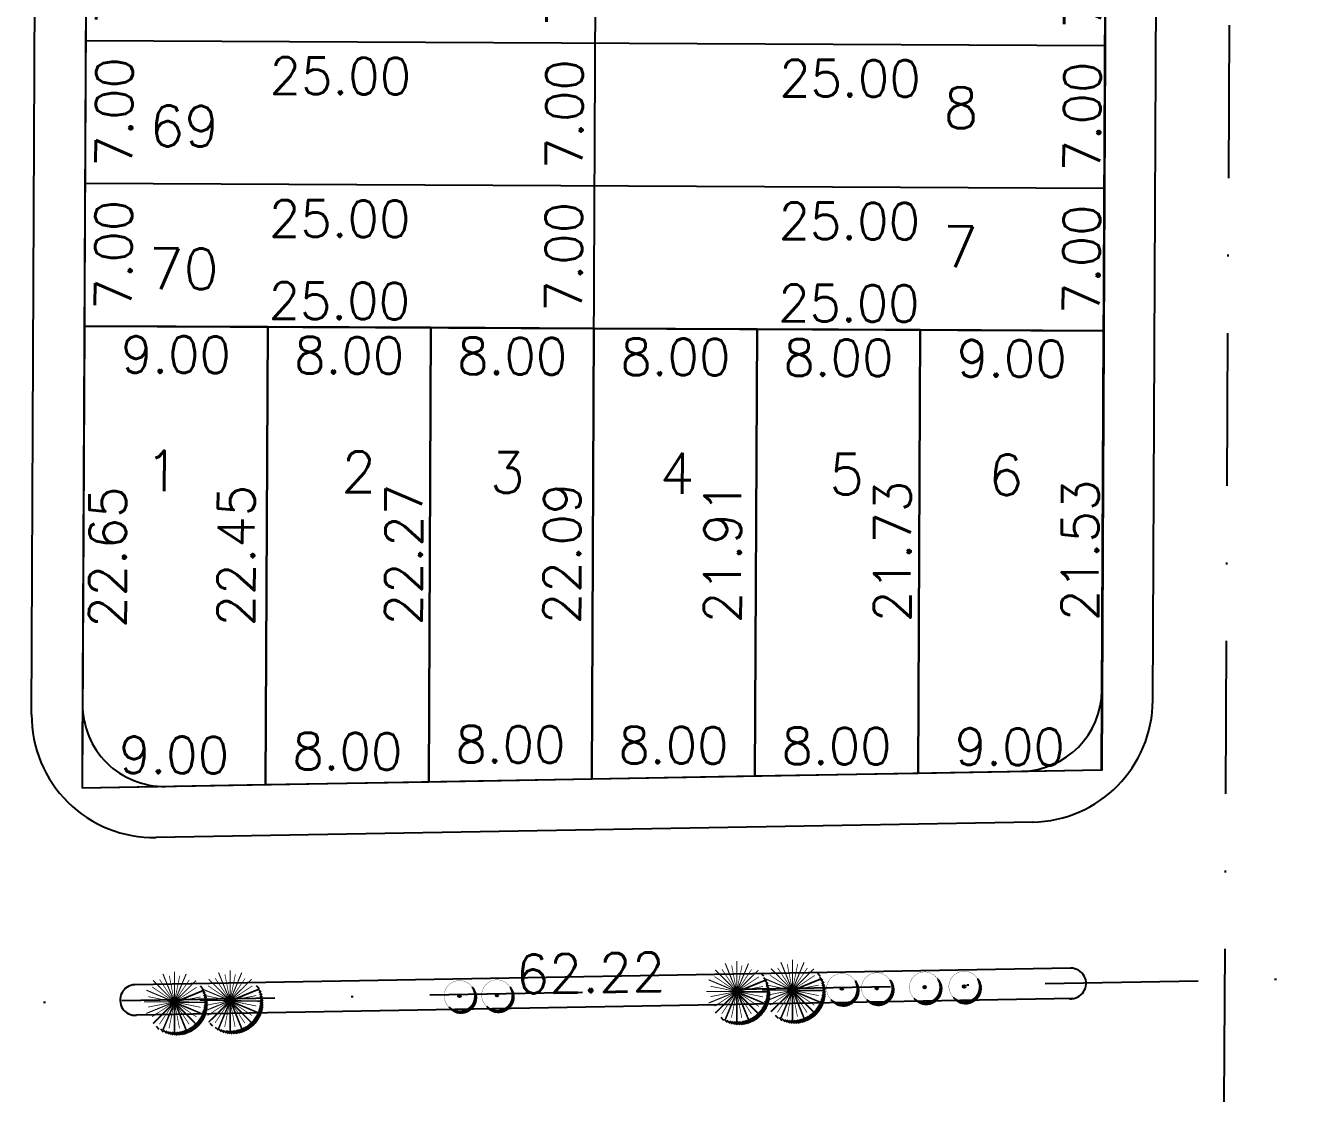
# Model space of a CAD drawing. Header units: millimetres. Extents: x -4430026 to 4783824, y 584 to 9593110.
# Drawn here: x 2925.5 to 2987.7, y 1691.5 to 1744.9 of the extents above; entities that cross this region are included whole.
import ezdxf
from ezdxf.enums import TextEntityAlignment as Align

# ---------------------------------------------------------------- set-up
doc = ezdxf.new("R2010")
doc.units = ezdxf.units.MM
for name, pattern in [('DASHDOT', [1, 0.5, -0.25, 0, -0.25]), ('DASHED2', [0.375, 0.25, -0.125]), ('HIDDEN2', [0.1875, 0.125, -0.0625])]:
    doc.linetypes.add(name, pattern=pattern)
for name, color, linetype in [('boundary filipe', 6, 'Continuous'), ('BOUNDARY LOTES', 2, 'Continuous'), ('Calçada', 1, 'Continuous'), ('Cota', 8, 'Continuous'), ('COTAS', 8, 'Continuous'), ('curvas', 4, 'Continuous'), ('Lotes', 2, 'Continuous'), ('Numero de lotes', 5, 'Continuous'), ('PAI_pDYD', 72, 'Continuous'), ('Projeção', 8, 'HIDDEN2'), ('QUADRA', 4, 'Continuous'), ('TRANSPLANTADA RETIRADA', 12, 'Continuous')]:
    doc.layers.add(name, color=color, linetype=linetype)
doc.styles.add('arcad1', font='romans.shx')
doc.styles.add('ROMANS', font='romans.shx')
doc.dimstyles.new('BOLA100', dxfattribs={"dimscale": 0, "dimtxt": 1.9, "dimasz": 0.18, "dimexe": 0.18, "dimexo": 0.063, "dimgap": 0, "dimtad": 1, "dimzin": 4, "dimdsep": 46, "dimtxsty": 'ROMANS', "dimcen": 0.09, "dimse1": 1, "dimse2": 1, "dimsd1": 1, "dimsd2": 1, "dimclrt": 256, "dimaunit": 1, "dimadec": 4, "dimazin": 0, "dimtfac": 1.2, "dimtix": 1, "dimtmove": 2, "dimatfit": 3, "dimfxl": 1, "dimtvp": 2, "dimtolj": 1, "dimtzin": 4, "dimarcsym": 0})
doc.dimstyles.get("Standard").update_dxf_attribs({"dimtxt": 0.18, "dimasz": 0.18, "dimexe": 0.18, "dimexo": 0.0625, "dimgap": 0.09, "dimtad": 0, "dimtih": 1, "dimtoh": 1, "dimdec": 4, "dimzin": 0, "dimdsep": 46, "dimtxsty": 'Standard', "dimcen": 0.09, "dimadec": 0, "dimazin": 0, "dimtfac": 1, "dimtdec": 4, "dimtofl": 0, "dimtmove": 0, "dimatfit": 3, "dimfxl": 1, "dimtolj": 1, "dimtzin": 0, "dimarcsym": 0})

# ---------------------------------------------------------------- blocks, each defined once
blk = doc.blocks.new('ÁRVORE RETIRADA')
at = {"layer": 'TRANSPLANTADA RETIRADA'}
h = blk.add_hatch(dxfattribs=at)
h.set_pattern_fill('_USER', color=256, scale=0.1, angle=135, style=0, pattern_type=0)
h.set_pattern_definition([(135, (-4.583360688504172, -6.355571255532368), (-0.07071067811865477, -0.07071067811865475), [])])
h.paths.add_polyline_path([(6.0484811152985, -0.5150504994281135, 0.2047915192642046), (4.243467699661096, 3.70707730625513, -0.6060945436458858), (-0.5478533480372789, -5.473342448377267, -0.1930464130360828), (-4.583360688504172, -3.854949497956127, 0.7340404486873368)])
h = blk.add_hatch(color=256, dxfattribs=at)
h.dxf.hatch_style = 1
h.paths.add_polyline_path([(-1.023574025393461, 0.3671783077271442, 1), (-0.07213267068109552, 0.3671783077271442, 1)])
at = {"layer": 'TRANSPLANTADA RETIRADA', "linetype": 'DASHED2', "const_width": 0.1}
blk.add_lwpolyline([(-0.5478533480372789, 6.207699063831555, 0.9999999999999999), (-0.5478533480372789, -5.473342448377267, 0.9999999999999999), (-0.5478533480372789, 6.207699063831555, -3.167262399809778)], format="xyb", dxfattribs=at)
at = {"layer": 'TRANSPLANTADA RETIRADA'}
blk.add_circle((-0.547853348037278, 0.3671783077271442), 0.4757206773561826, dxfattribs=at)
blk = doc.blocks.new('PALMEIRA_PROPOSTA')
at = {"linetype": 'Continuous'}
h = blk.add_hatch(dxfattribs=at)
h.set_pattern_fill('_USER', color=250, scale=0.1680349678048515, angle=315, style=0, pattern_type=0)
h.set_pattern_definition([(315, (-2.759752643576576, -4.606280417879745), (0.1188186652112737, 0.1188186652112736), [])])
h.paths.add_polyline_path([(4.606280417880498, -0.4062804178796711, 0.2167655817345071), (3.166033061457028, 2.759752643582601, -0.1811803007978053), (4.200000000000045, 0, -0.643701983375483), (-2.759752643576576, -3.166033061462272, 0.6932216010114453)])
blk.add_hatch(color=1, dxfattribs=at).paths.add_polyline_path([(-0.4, 0, 1), (0.4, 0, 1)])
at = {"color": 98, "linetype": 'Continuous', "const_width": 0.15}
for points in [[(-1.607270415933272, 3.880294036547411), (-0.1530733729459826, 0.3695518130044917)], [(0, 4.199999999999967), (0, 0.3999999999999986)], [(1.607270415933272, 3.880294036547468), (0.1530733729459826, 0.3695518130045699)], [(-2.969848480983501, 2.969848480983444), (-0.2828427124745758, 0.2828427124746327)], [(2.969848480983728, 2.969848480983558), (0.2828427124745758, 0.2828427124746327)], [(-4.200000000000045, -5.684341886080801e-14), (-0.4000000000000909, -5.684341886080801e-14)], [(-3.880294036547411, 1.607270415933158), (-0.3695518130045912, 0.1530733729458476)], [(3.880294036547639, 1.607270415933669), (0.3695518130043638, 0.1530733729463094)], [(4.200000000000045, -5.684341886080801e-14), (0.4000000000000909, -5.684341886080801e-14)], [(-3.880294036547184, -1.607270415933499), (-0.3695518130043638, -0.1530733729461531)], [(-2.969848480983501, -2.969848480983558), (-0.2828427124745758, -0.2828427124746327)], [(-1.607270415933272, -3.880294036547411), (-0.1530733729459826, -0.3695518130044917)], [(0, -4.199999999999967), (0, -0.3999999999999986)], [(1.607270415933726, -3.880294036547241), (0.1530733729464373, -0.3695518130043425)], [(2.969848480983501, -2.969848480983558), (0.2828427124745758, -0.2828427124746327)], [(3.880294036547639, -1.607270415933101), (0.3695518130045912, -0.1530733729458404)]]:
    blk.add_lwpolyline(points, dxfattribs=at)
at = {"color": 96, "linetype": 'Continuous', "const_width": 0.1}
for points in [[(-0.7218341914597204, 3.628905537491853), (-0.07803612880638866, 0.3923141121612517)], [(0.7218341914597204, 3.628905537491853), (0.07803612880638866, 0.3923141121612517)], [(-3.076437565519427, 2.055609862172389), (-0.3325878449209085, 0.2222280932077751)], [(-2.055609862172332, 3.07643756551937), (-0.222228093207832, 0.3325878449209654)], [(2.05560986217256, 3.07643756551937), (0.222228093207832, 0.3325878449209654)], [(3.076437565519427, 2.055609862172389), (0.3325878449209085, 0.2222280932078888)], [(-3.628905537491846, 0.7218341914596635), (-0.3923141121613298, 0.07803612880633182)], [(3.628905537491846, 0.7218341914596635), (0.3923141121613298, 0.07803612880633182)], [(-3.628905537491846, -0.7218341914597772), (-0.3923141121613298, -0.0780361288064455)], [(-3.076437565519427, -2.055609862172503), (-0.3325878449209085, -0.2222280932078888)], [(-2.055609862172332, -3.076437565519484), (-0.222228093207832, -0.3325878449209654)], [(-0.7218341914597204, -3.628905537491853), (-0.07803612880638866, -0.3923141121612517)], [(0.7218341914597204, -3.628905537491853), (0.07803612880638866, -0.3923141121612517)], [(2.055609862172332, -3.07643756551937), (0.222228093207832, -0.3325878449209654)], [(3.076437565519427, -2.055609862172389), (0.3325878449209085, -0.2222280932077751)], [(3.628905537491846, -0.7218341914597772), (0.3923141121613298, -0.0780361288064455)]]:
    blk.add_lwpolyline(points, dxfattribs=at)
at = {"color": 98, "linetype": 'Continuous', "true_color": 0x001a00, "const_width": 0.15}
for points in [[(4.202124618651624, -0.06979593471066892), (0.4021246186516692, -0.06979593471066892)], [(3.915288052638743, 1.522220272488596), (0.4045458290954684, 0.06802322950123596)], [(-2.920891963595523, -3.022992908696779), (-0.2338861950865976, -0.3359871401878536)], [(-1.542341798166262, -3.9104686694983), (-0.08814475517897336, -0.3997264459553804)], [(0.07054112755872666, -4.199999999999967), (0.07054112755872666, -0.3999999999999986)], [(1.682805993431657, -3.847883843890031), (0.228608950444368, -0.3371416203471327)], [(2.91985880070979, -3.019590013364777), (0.2328530322008646, -0.3325842448558518)], [(3.85491508766404, -1.667666406111209), (0.344172864120992, -0.2134693631239486)]]:
    blk.add_lwpolyline(points, dxfattribs=at)
at = {"color": 1, "linetype": 'Continuous'}
blk.add_circle((0, 0), 0.4, dxfattribs=at)
blk = doc.blocks.new('*D13697')
at = {"layer": 'DEFPOINTS', "color": 0, "linetype": 'ByBlock'}
for p in [(3046.557379906597, 1699.251247055201), (2984.351223585749, 1698.099002453899), (2984.35122358575, 1698.09900245389)]:
    blk.add_point(p, dxfattribs=at)
at = {"layer": 'COTAS', "linetype": 'ByBlock', "insert": (3015.436707914641, 1699.624961823249), "char_height": 1.9, "attachment_point": 5, "rotation": 1.0611683425170613, "style": 'ROMANS'}
blk.add_mtext('\\A1;62.22', dxfattribs=at)
blk = doc.blocks.new('*D13698')
at = {"layer": 'DEFPOINTS', "color": 0, "linetype": 'ByBlock'}
for p in [(2984.35122358575, 1698.099002453897), (2922.145067264556, 1696.94675785259), (2922.145067264556, 1696.946757852597)]:
    blk.add_point(p, dxfattribs=at)
at = {"layer": 'COTAS', "linetype": 'ByBlock', "insert": (2953.230551593622, 1698.472717221958), "char_height": 1.9, "attachment_point": 5, "rotation": 1.0611683425161957, "style": 'ROMANS'}
blk.add_mtext('\\A1;62.22', dxfattribs=at)
blk = doc.blocks.new('*D13725')
at = {"layer": 'DEFPOINTS', "color": 0, "linetype": 'ByBlock'}
for p in [(2984.351223585749, 1698.099002453897), (2983.761798540017, 1573.674128179357), (2983.761798540017, 1573.674128179357)]:
    blk.add_point(p, dxfattribs=at)
at = {"layer": 'COTAS', "linetype": 'ByBlock', "insert": (2982.267924649389, 1635.545979196289), "char_height": 1.9, "attachment_point": 5, "rotation": 89.72858067940857, "style": 'ROMANS'}
blk.add_mtext('\\A1;124.43', dxfattribs=at)
blk = doc.blocks.new('*D13797')
at = {"layer": 'DEFPOINTS', "color": 0, "linetype": 'ByBlock'}
for p in [(2985.617031385434, 1965.305117077558), (2984.35122358575, 1698.099002453897), (2986.616572959829, 1698.088271049376)]:
    blk.add_point(p, dxfattribs=at)
at = {"layer": 'COTAS', "linetype": 'ByBlock', "insert": (2986.29948751898, 1831.695828647132), "char_height": 1.9, "attachment_point": 5, "rotation": 89.72858067940959, "style": 'ROMANS'}
blk.add_mtext('\\A1;267.21', dxfattribs=at)
blk = doc.blocks.new('*D9047')
at = {"layer": 'DEFPOINTS', "color": 0}
for p in [(2969.402200491601, 1730.00528800895), (2971.691467568483, 1729.994443301562), (2969.299251422634, 1708.273220396029)]:
    blk.add_point(p, dxfattribs=at)
at = {"layer": 'Cota', "color": 41, "insert": (2968.04003342717, 1719.145463210212), "char_height": 1.8, "attachment_point": 5, "rotation": 89.7285806790631, "style": 'ROMANS'}
blk.add_mtext('\\A1;21.73', dxfattribs=at)
blk = doc.blocks.new('*D9048')
at = {"layer": 'DEFPOINTS', "color": 0}
for p in [(2978.402099509764, 1729.962653721218), (2980.902071458952, 1729.950810863517), (2978.300107010728, 1708.432513524252)]:
    blk.add_point(p, dxfattribs=at)
at = {"layer": 'Cota', "color": 41, "insert": (2977.251115602605, 1719.202794480123), "char_height": 1.8, "attachment_point": 5, "rotation": 89.72858067942398, "style": 'ROMANS'}
blk.add_mtext('\\A1;21.53', dxfattribs=at)
blk = doc.blocks.new('*D9049')
at = {"layer": 'DEFPOINTS', "color": 0}
for p in [(2961.402290254211, 1730.043185153596), (2963.361953481476, 1730.033901844326), (2961.298490900982, 1708.131626504292)]:
    blk.add_point(p, dxfattribs=at)
at = {"layer": 'Cota', "color": 41, "insert": (2959.710094198032, 1719.095176234785), "char_height": 1.8, "attachment_point": 5, "rotation": 89.72858067906446, "style": 'ROMANS'}
blk.add_mtext('\\A1;21.91', dxfattribs=at)
blk = doc.blocks.new('*D9050')
at = {"layer": 'DEFPOINTS', "color": 0}
for p in [(2953.402380016807, 1730.081082298243), (2953.297730379315, 1707.990032612557), (2955.378025066059, 1707.98017784839)]:
    blk.add_point(p, dxfattribs=at)
at = {"layer": 'Cota', "color": 41, "insert": (2951.830390277976, 1719.042756406344), "char_height": 1.8, "attachment_point": 5, "rotation": 89.72858067906344, "style": 'ROMANS'}
blk.add_mtext('\\A1;22.09', dxfattribs=at)
blk = doc.blocks.new('*D9051')
at = {"layer": 'DEFPOINTS', "color": 0}
for p in [(2945.402469779413, 1730.11897944289), (2945.296969857658, 1707.848438720823), (2947.610462141922, 1707.837479253874)]:
    blk.add_point(p, dxfattribs=at)
at = {"layer": 'Cota', "color": 41, "insert": (2944.063252495971, 1718.989803330019), "char_height": 1.8, "attachment_point": 5, "rotation": 89.72858067906007, "style": 'ROMANS'}
blk.add_mtext('\\A1;22.27', dxfattribs=at)
blk = doc.blocks.new('*D9052')
at = {"layer": 'DEFPOINTS', "color": 0}
for p in [(2937.402559542013, 1730.156876587535), (2937.296209335996, 1707.706844829087), (2939.392663912223, 1707.696913512353)]:
    blk.add_point(p, dxfattribs=at)
at = {"layer": 'Cota', "color": 41, "insert": (2935.845879408403, 1718.938983106687), "char_height": 1.8, "attachment_point": 5, "rotation": 89.7285806790614, "style": 'ROMANS'}
blk.add_mtext('\\A1;22.45', dxfattribs=at)
blk = doc.blocks.new('*D9053')
at = {"layer": 'DEFPOINTS', "color": 0}
for p in [(2928.402660525946, 1730.199510875258), (2928.295353750355, 1707.547551700907), (2933.088281391198, 1707.524846662159)]:
    blk.add_point(p, dxfattribs=at)
at = {"layer": 'Cota', "color": 41, "insert": (2929.541975172164, 1718.86787996441), "char_height": 1.8, "attachment_point": 5, "rotation": 89.72858067962413, "style": 'ROMANS'}
blk.add_mtext('\\A1;22.65', dxfattribs=at)
blk = doc.blocks.new('*D12358')
at = {"layer": 'DEFPOINTS', "color": 0}
for p in [(2928.306815451219, 1709.967063234103), (2937.306714467078, 1709.924428946331), (2937.285952846732, 1705.541747863106)]:
    blk.add_point(p, dxfattribs=at)
at = {"layer": 'Cota', "color": 41, "insert": (2932.803057053914, 1709.163024613821), "char_height": 1.8, "attachment_point": 5, "rotation": 359.7285806790618, "style": 'ROMANS'}
blk.add_mtext('\\A1;9.00', dxfattribs=at)
blk = doc.blocks.new('*D12359')
at = {"layer": 'DEFPOINTS', "color": 0}
for p in [(2937.297981795244, 1708.081002710399), (2945.297892032642, 1708.043105565707), (2945.286902011105, 1705.723163350673)]:
    blk.add_point(p, dxfattribs=at)
at = {"layer": 'Cota', "color": 41, "insert": (2941.304000607517, 1709.342071529848), "char_height": 1.8, "attachment_point": 5, "rotation": 359.72858067905463, "style": 'ROMANS'}
blk.add_mtext('\\A1;8.00', dxfattribs=at)
blk = doc.blocks.new('*D12360')
at = {"layer": 'DEFPOINTS', "color": 0}
for p in [(2953.301275297812, 1708.738348375184), (2945.299664491889, 1708.41726344702), (2953.288584707748, 1706.059424087294)]:
    blk.add_point(p, dxfattribs=at)
at = {"layer": 'Cota', "color": 41, "insert": (2949.305683304164, 1709.678332266472), "char_height": 1.8, "attachment_point": 5, "rotation": 359.7285806790188, "style": 'ROMANS'}
blk.add_mtext('\\A1;8.00', dxfattribs=at)
blk = doc.blocks.new('*D12361')
at = {"layer": 'DEFPOINTS', "color": 0}
for p in [(2953.301275297812, 1708.738348375184), (2961.301185535215, 1708.700451230494), (2961.288494945151, 1706.021526942602)]:
    blk.add_point(p, dxfattribs=at)
at = {"layer": 'Cota', "color": 41, "insert": (2957.305593541563, 1709.640435121779), "char_height": 1.8, "attachment_point": 5, "rotation": 359.7285806790188, "style": 'ROMANS'}
blk.add_mtext('\\A1;8.00', dxfattribs=at)
blk = doc.blocks.new('*D12362')
at = {"layer": 'DEFPOINTS', "color": 0}
for p in [(2961.301185535215, 1708.700451230494), (2969.302796341129, 1709.021536158654), (2969.288405182539, 1705.98362979791)]:
    blk.add_point(p, dxfattribs=at)
at = {"layer": 'Cota', "color": 41, "insert": (2965.30550377896, 1709.602537977087), "char_height": 1.8, "attachment_point": 5, "rotation": 359.7285806790188, "style": 'ROMANS'}
blk.add_mtext('\\A1;8.00', dxfattribs=at)
blk = doc.blocks.new('*D12363')
at = {"layer": 'DEFPOINTS', "color": 0}
for p in [(2978.303651929225, 1709.180829286877), (2969.302796341129, 1709.021536158654), (2978.288304200839, 1705.940995510124)]:
    blk.add_point(p, dxfattribs=at)
at = {"layer": 'Cota', "color": 41, "insert": (2973.805408406803, 1709.562272260848), "char_height": 1.8, "attachment_point": 5, "rotation": 359.7285806790188, "style": 'ROMANS'}
blk.add_mtext('\\A1;9.00', dxfattribs=at)
blk = doc.blocks.new('*D12364')
at = {"layer": 'DEFPOINTS', "color": 0}
for p in [(2928.402660526029, 1730.199510875258), (2937.402559542013, 1730.156876587536), (2937.378972891412, 1725.177844806346)]:
    blk.add_point(p, dxfattribs=at)
at = {"layer": 'Cota', "color": 41, "insert": (2932.896077098511, 1728.799121557036), "char_height": 1.8, "attachment_point": 5, "rotation": 359.72858067938404, "style": 'ROMANS'}
blk.add_mtext('\\A1;9.00', dxfattribs=at)
blk = doc.blocks.new('*D12365')
at = {"layer": 'DEFPOINTS', "color": 0}
for p in [(2937.402559542013, 1730.156876587536), (2945.402469779413, 1730.118979442888), (2945.378883128817, 1725.139947661702)]:
    blk.add_point(p, dxfattribs=at)
at = {"layer": 'Cota', "color": 41, "insert": (2941.395981725204, 1728.75885584085), "char_height": 1.8, "attachment_point": 5, "rotation": 359.72858067943577, "style": 'ROMANS'}
blk.add_mtext('\\A1;8.00', dxfattribs=at)
blk = doc.blocks.new('*D12366')
at = {"layer": 'DEFPOINTS', "color": 0}
for p in [(2945.402469779413, 1730.118979442888), (2953.402380016807, 1730.081082298198), (2953.378793366211, 1725.102050517055)]:
    blk.add_point(p, dxfattribs=at)
at = {"layer": 'Cota', "color": 41, "insert": (2949.395891962601, 1728.720958696204), "char_height": 1.8, "attachment_point": 5, "rotation": 359.72858067943577, "style": 'ROMANS'}
blk.add_mtext('\\A1;8.00', dxfattribs=at)
blk = doc.blocks.new('*D12367')
at = {"layer": 'DEFPOINTS', "color": 0}
for p in [(2953.402380016807, 1730.081082298198), (2961.402290254211, 1730.043185153507), (2961.378703603615, 1725.06415337241)]:
    blk.add_point(p, dxfattribs=at)
at = {"layer": 'Cota', "color": 41, "insert": (2957.3958022, 1728.683061551559), "char_height": 1.8, "attachment_point": 5, "rotation": 359.72858067943577, "style": 'ROMANS'}
blk.add_mtext('\\A1;8.00', dxfattribs=at)
blk = doc.blocks.new('*D12368')
at = {"layer": 'DEFPOINTS', "color": 0}
for p in [(2961.402290254211, 1730.043185153507), (2969.402200491601, 1730.005288008949), (2969.378613841004, 1725.026256227763)]:
    blk.add_point(p, dxfattribs=at)
at = {"layer": 'Cota', "color": 41, "insert": (2965.395712437397, 1728.645164406912), "char_height": 1.8, "attachment_point": 5, "rotation": 359.72858067943577, "style": 'ROMANS'}
blk.add_mtext('\\A1;8.00', dxfattribs=at)
blk = doc.blocks.new('*D12369')
at = {"layer": 'DEFPOINTS', "color": 0}
for p in [(2969.402200491601, 1730.005288008949), (2978.402099509765, 1729.962653721218), (2978.378512859168, 1724.983621940031)]:
    blk.add_point(p, dxfattribs=at)
at = {"layer": 'Cota', "color": 41, "insert": (2973.895617065174, 1728.604898690722), "char_height": 1.8, "attachment_point": 5, "rotation": 359.72858067943577, "style": 'ROMANS'}
blk.add_mtext('\\A1;9.00', dxfattribs=at)
blk = doc.blocks.new('*D12370')
at = {"layer": 'DEFPOINTS', "color": 0}
for p in [(2931.076265173323, 1737.18692402855), (2933.4479889136, 1737.17568870778), (2931.043105171758, 1730.187002570826)]:
    blk.add_point(p, dxfattribs=at)
at = {"layer": 'Cota', "color": 41, "insert": (2929.831449305988, 1733.692781694009), "char_height": 1.8, "attachment_point": 5, "rotation": 89.72858067938546, "style": 'ROMANS'}
blk.add_mtext('\\A1;7.00', dxfattribs=at)
blk = doc.blocks.new('*D12371')
at = {"layer": 'DEFPOINTS', "color": 0}
for p in [(2929.861142780404, 1744.192758844932), (2933.481148914079, 1744.175610165512), (2931.076265173324, 1737.18692402855)]:
    blk.add_point(p, dxfattribs=at)
at = {"layer": 'Cota', "color": 41, "insert": (2929.86460930647, 1740.692703151737), "char_height": 1.8, "attachment_point": 5, "rotation": 89.72858067942923, "style": 'ROMANS'}
blk.add_mtext('\\A1;7.00', dxfattribs=at)
blk = doc.blocks.new('*D12372')
at = {"layer": 'DEFPOINTS', "color": 0}
for p in [(2929.894302781968, 1751.192680302655), (2933.514308914556, 1751.175531623241), (2929.861142780404, 1744.192758844932)]:
    blk.add_point(p, dxfattribs=at)
at = {"layer": 'Cota', "color": 41, "insert": (2929.897769306947, 1747.692624609467), "char_height": 1.8, "attachment_point": 5, "rotation": 89.72858067942923, "style": 'ROMANS'}
blk.add_mtext('\\A1;7.00', dxfattribs=at)
blk = doc.blocks.new('*D12522')
at = {"layer": 'DEFPOINTS', "color": 0}
for p in [(2950.982253927314, 1751.092782539954), (2950.949093925748, 1744.092861082231), (2955.567735286163, 1744.070981671774)]:
    blk.add_point(p, dxfattribs=at)
at = {"layer": 'Cota', "color": 41, "insert": (2951.984355680117, 1747.587996115725), "char_height": 1.8, "attachment_point": 5, "rotation": 89.72858067938546, "style": 'ROMANS'}
blk.add_mtext('\\A1;7.00', dxfattribs=at)
blk = doc.blocks.new('*D12523')
at = {"layer": 'DEFPOINTS', "color": 0}
for p in [(2976.711917180008, 1750.970896076102), (2976.678757178442, 1743.970974618379), (2980.968391461285, 1743.95065377901)]:
    blk.add_point(p, dxfattribs=at)
at = {"layer": 'Cota', "color": 41, "insert": (2977.385011855239, 1747.467668222963), "char_height": 1.8, "attachment_point": 5, "rotation": 89.72858067937803, "style": 'ROMANS'}
blk.add_mtext('\\A1;7.00', dxfattribs=at)
blk = doc.blocks.new('*D12526')
at = {"layer": 'DEFPOINTS', "color": 0}
for p in [(2950.949093925668, 1744.092861082231), (2950.915933924104, 1737.092939624508), (2955.534575284519, 1737.071060214051)]:
    blk.add_point(p, dxfattribs=at)
at = {"layer": 'Cota', "color": 41, "insert": (2951.951195678472, 1740.588074658003), "char_height": 1.8, "attachment_point": 5, "rotation": 89.72858067939289, "style": 'ROMANS'}
blk.add_mtext('\\A1;7.00', dxfattribs=at)
blk = doc.blocks.new('*D12527')
at = {"layer": 'DEFPOINTS', "color": 0}
for p in [(2976.678757178363, 1743.970974618379), (2976.645597176796, 1736.971053160655), (2980.935231459638, 1736.950732321286)]:
    blk.add_point(p, dxfattribs=at)
at = {"layer": 'Cota', "color": 41, "insert": (2977.351851853593, 1740.467746765239), "char_height": 1.8, "attachment_point": 5, "rotation": 89.72858067937055, "style": 'ROMANS'}
blk.add_mtext('\\A1;7.00', dxfattribs=at)
blk = doc.blocks.new('*D12528')
at = {"layer": 'DEFPOINTS', "color": 0}
for p in [(2928.468980529067, 1744.199353790747), (2953.468700021074, 1744.080925213586), (2953.44371264814, 1738.806207496111)]:
    blk.add_point(p, dxfattribs=at)
at = {"layer": 'Cota', "color": 41, "insert": (2940.960906617247, 1742.46538139152), "char_height": 1.8, "attachment_point": 5, "rotation": 359.7285806790604, "style": 'ROMANS'}
blk.add_mtext('\\A1;25.00', dxfattribs=at)
blk = doc.blocks.new('*D12529')
at = {"layer": 'DEFPOINTS', "color": 0}
for p in [(2953.457892283074, 1741.799462202159), (2978.457611774812, 1741.681033624999), (2978.443432139894, 1738.687778922967)]:
    blk.add_point(p, dxfattribs=at)
at = {"layer": 'Cota', "color": 41, "insert": (2965.960626109136, 1742.346952818376), "char_height": 1.8, "attachment_point": 5, "rotation": 359.72858067906066, "style": 'ROMANS'}
blk.add_mtext('\\A1;25.00', dxfattribs=at)
blk = doc.blocks.new('*D12530')
at = {"layer": 'DEFPOINTS', "color": 0}
for p in [(2950.915933924095, 1737.092939624508), (2950.88277392253, 1730.093018166784), (2955.501415282944, 1730.071138756327)]:
    blk.add_point(p, dxfattribs=at)
at = {"layer": 'Cota', "color": 41, "insert": (2951.918035676898, 1733.588153200279), "char_height": 1.8, "attachment_point": 5, "rotation": 89.72858067938546, "style": 'ROMANS'}
blk.add_mtext('\\A1;7.00', dxfattribs=at)
blk = doc.blocks.new('*D12531')
at = {"layer": 'DEFPOINTS', "color": 0}
for p in [(2976.64559717679, 1736.971053160652), (2976.612437175223, 1729.971131702931), (2980.902071458065, 1729.950810863562)]:
    blk.add_point(p, dxfattribs=at)
at = {"layer": 'Cota', "color": 41, "insert": (2977.318691852019, 1733.467825307514), "char_height": 1.8, "attachment_point": 5, "rotation": 89.72858067937793, "style": 'ROMANS'}
blk.add_mtext('\\A1;7.00', dxfattribs=at)
blk = doc.blocks.new('*D12532')
at = {"layer": 'DEFPOINTS', "color": 0}
for p in [(2928.435820527493, 1737.19943233302), (2953.4355400195, 1737.081003755861), (2953.410552646566, 1731.806286038383)]:
    blk.add_point(p, dxfattribs=at)
at = {"layer": 'Cota', "color": 41, "insert": (2940.927746615673, 1735.465459933792), "char_height": 1.8, "attachment_point": 5, "rotation": 359.72858067906566, "style": 'ROMANS'}
blk.add_mtext('\\A1;25.00', dxfattribs=at)
blk = doc.blocks.new('*D12533')
at = {"layer": 'DEFPOINTS', "color": 0}
for p in [(2953.4247322815, 1734.799540744436), (2978.424451773237, 1734.681112167273), (2978.410272138319, 1731.687857465244)]:
    blk.add_point(p, dxfattribs=at)
at = {"layer": 'Cota', "color": 41, "insert": (2965.927466107562, 1735.347031360655), "char_height": 1.8, "attachment_point": 5, "rotation": 359.7285806790523, "style": 'ROMANS'}
blk.add_mtext('\\A1;25.00', dxfattribs=at)
blk = doc.blocks.new('*D12534')
at = {"layer": 'DEFPOINTS', "color": 0}
for p in [(2928.416721159789, 1733.16764488128), (2953.416440651796, 1733.049216304122), (2953.391453278861, 1727.774498586644)]:
    blk.add_point(p, dxfattribs=at)
at = {"layer": 'Cota', "color": 41, "insert": (2940.908647247968, 1731.433672482052), "char_height": 1.8, "attachment_point": 5, "rotation": 359.72858067906566, "style": 'ROMANS'}
blk.add_mtext('\\A1;25.00', dxfattribs=at)
blk = doc.blocks.new('*D12535')
at = {"layer": 'DEFPOINTS', "color": 0}
for p in [(2953.405632913796, 1730.767753292696), (2978.405352405533, 1730.649324715533), (2978.391172770615, 1727.656070013504)]:
    blk.add_point(p, dxfattribs=at)
at = {"layer": 'Cota', "color": 41, "insert": (2965.908366739858, 1731.315243908915), "char_height": 1.8, "attachment_point": 5, "rotation": 359.7285806790523, "style": 'ROMANS'}
blk.add_mtext('\\A1;25.00', dxfattribs=at)

msp = doc.modelspace()

# ---------------------------------------------------------------- linework, layer by layer
at = {"layer": 'boundary filipe', "linetype": 'ByBlock'}
msp.add_line((2929.482729148352, 1958.196952641105, 2.439200347918005), (2928.302698170031, 1709.097924392816, 2.439200347918005), dxfattribs=at)
at = {"layer": 'boundary filipe', "elevation": 2.439200347918005}
msp.add_lwpolyline([(2979.487540407119, 1959.094157655592), (2929.482729148348, 1958.196952641105), (2928.295357445691, 1707.548331769427), (2978.334878344408, 1708.433128891808), (2979.487540407119, 1959.094157655592)], dxfattribs=at)
at = {"layer": 'BOUNDARY LOTES', "elevation": 2.439200347918005}
for points in [[(2928.295353750354, 1707.547551700907), (2937.296209335996, 1707.706844829087), (2937.402559541886, 1730.156876587537), (2928.40266052603, 1730.199510875258), (2928.295353750354, 1707.547551700907)], [(2937.296209335996, 1707.706844829087), (2945.296969857657, 1707.848438720823), (2945.402469779413, 1730.118979442888), (2937.402559542013, 1730.156876587534), (2937.296209335996, 1707.706844829086)], [(2945.296969857657, 1707.848438720823), (2953.297730380542, 1707.990032612578), (2953.402380016808, 1730.081082298243), (2945.402469779413, 1730.118979442888), (2945.296969857657, 1707.848438720823)], [(2953.297730380542, 1707.990032612578), (2961.298490900982, 1708.131626504292), (2961.402290254211, 1730.043185153596), (2953.402380016808, 1730.081082298287), (2953.297730380542, 1707.99003261258)], [(2961.298490900982, 1708.131626504292), (2969.299251422633, 1708.273220396029), (2969.402200491601, 1730.005288008947), (2961.402290254211, 1730.043185153507), (2961.298490900982, 1708.131626504292)], [(2969.299251422633, 1708.273220396029), (2978.300107010728, 1708.432513524252), (2978.402099509764, 1729.962653721218), (2969.402200491601, 1730.005288008947), (2969.299251422633, 1708.273220396029)]]:
    msp.add_lwpolyline(points, dxfattribs=at)
at = {"layer": 'Calçada'}
for p, q in [((2980.816291134009, 1711.842984900512, 2.439200347918005), (2981.970552032022, 1955.502069554985, 2.439200347918005)), ((2925.812337973993, 1711.138763449401, 2.439200347918005), (2926.966548993383, 1954.78731895949, 2.439200347918005)), ((2974.922527155333, 1705.872347148591, 2.439200347918005), (2931.918439351415, 1705.111279980518, 2.439200347918005)), ((2976.784898111823, 1698.704179115212, 2.439200347918005), (2930.881109323729, 1697.891794332254, 2.439200347918005)), ((2976.896059440997, 1697.210781796781, 2.439200347918005), (2930.960254284339, 1696.394461264757, 2.439200347918005)), ((2976.732010910726, 1697.207743125943, 2.439200347918005), (2976.732010910726, 1697.207743125943, 2.439200347918005)), ((2976.732010909799, 1697.207743126027, 2.439200347918005), (2976.732010909799, 1697.207743126027, 2.439200347918005))]:
    msp.add_line(p, q, dxfattribs=at)
for centre, radius, start, end in [((2974.81635845596, 1711.871407758993, 2.439200347918005), 5.999999999999999, 271.0138893121236, 359.7285806794357), ((2931.812270652042, 1711.11034059092, 2.439200347918005), 5.999999999999999, 179.7285806794357, 271.0138893121236), ((2976.794417881404, 1697.954689247188, 2.439200347918005), 0.7495486228603642, 265.2240588346393, 90.75324249846965), ((2976.794417881411, 1697.954689247189, 2.439200347918005), 0.7495486228567256, 265.2240587629279, 90.75324249899086)]:
    msp.add_arc(centre, radius, start, end, dxfattribs=at)
for start_param in [4.750174806646511, 4.750174805714524]:
    msp.add_ellipse((2930.905891986052, 1697.142346372679, 2.439200347918005), major_axis=(-0.749991582042494, 0.003552857230243498), ratio=0.9998098693193334, start_param=start_param, end_param=7.931264578019578, dxfattribs=at)
at = {"layer": 'curvas'}
for centre, start, end in [((2974.318680090998, 1712.362678363958, 2.439200347918005), 271.0138893121236, 359.7285806794357), ((2932.314687352286, 1711.619310432351, 2.439200347918005), 179.7285806794357, 271.0138893121236)]:
    msp.add_arc(centre, 4, start, end, dxfattribs=at)
at = {"layer": 'Lotes'}
for p, q in [((2953.297730379316, 1707.990032612557, 2.439200347918005), (2954.485134778018, 1958.645555148352, 2.439200347918005)), ((2928.468980529076, 1744.199353790705, 2.439200347918005), (2978.468419512895, 1743.962496636666, 2.439200347918005)), ((2928.435820527511, 1737.199432332982, 2.439200347918005), (2978.43525951133, 1736.962575178941, 2.439200347918005)), ((2928.402660525946, 1730.199510875258, 2.439200347918005), (2978.402099509764, 1729.962653721218, 2.439200347918005)), ((2937.296209335996, 1707.706844829086, 2.439200347918005), (2937.402559542013, 1730.156876587534, 2.439200347918005)), ((2945.296969857657, 1707.848438720823, 2.439200347918005), (2945.402469779413, 1730.118979442888, 2.439200347918005)), ((2961.298490900982, 1708.131626504292, 2.439200347918005), (2961.402290254211, 1730.043185153596, 2.439200347918005)), ((2969.299251422633, 1708.273220396029, 2.439200347918005), (2969.402200491601, 1730.005288008947, 2.439200347918005))]:
    msp.add_line(p, q, dxfattribs=at)
at = {"layer": 'Projeção', "linetype": 'DASHDOT', "ltscale": 15}
for p, q in [((2983.464689225396, 1510.955739494626, 2.439200347918005), (2985.617031385441, 1965.305117077554, 2.439200347918005)), ((3224.597288057779, 1702.549080181639, 2.439200347918005), (2859.938910940075, 1695.794513251217, 2.439200347918005))]:
    msp.add_line(p, q, dxfattribs=at)
at = {"layer": 'QUADRA', "linetype": 'ByBlock', "elevation": 2.439200347918005}
msp.add_lwpolyline([(2928.295353750354, 1707.547551700907), (2978.30010701073, 1708.432513524252), (2979.487540407115, 1959.094157655592), (2929.482729148352, 1958.196952641104), (2928.295353750354, 1707.547551700907)], close=True, dxfattribs=at)

# ---------------------------------------------------------------- block references
at = {"layer": 'PAI_pDYD', "color": 2, "xscale": 0.3550421296895795, "yscale": 0.3550421296895365, "zscale": 0.3550421296895365, "rotation": 359.7285806882999}
for p in [(2963.133021743097, 1697.623936142109, 2.439200347917987), (2932.819263703331, 1697.048353889635, 2.439200347918005), (2935.547199195546, 1697.112963965353, 2.439200347917987), (2960.405086250881, 1697.55932606639, 2.439200347918005)]:
    msp.add_blockref('PALMEIRA_PROPOSTA', p, dxfattribs=at)
at = {"layer": 'TRANSPLANTADA RETIRADA', "xscale": 0.1284132068558121, "yscale": 0.1284132068558392, "zscale": 0.1284132068558392, "rotation": 359.7285806882976}
for p in [(2969.699020391451, 1697.725218848137, 2.439200347918005), (2971.633064239715, 1697.761043141335, 2.439200347918005), (2946.874924456428, 1697.302448130958, 2.439200347918005), (2948.71531625354, 1697.336537707263, 2.439200347918005), (2965.63277278081, 1697.649899745752, 2.439200347918005), (2967.348621180035, 1697.681682404761, 2.439200347918005)]:
    msp.add_blockref('ÁRVORE RETIRADA', p, dxfattribs=at)

# ---------------------------------------------------------------- texts
at = {"layer": 'Numero de lotes', "style": 'arcad1'}
for s, p in [('8', (2971.41071629412, 1740.905223494756, 2.439200347918005)), ('69', (2933.306029253836, 1740.002674843469, 2.439200347918005)), ('7', (2971.3784328312, 1734.090335251111, 2.439200347918005)), ('70', (2933.272869252272, 1733.002753385748, 2.439200347918005)), ('1', (2932.23922351397, 1723.092613202582, 2.439200347906109)), ('2', (2941.865232335153, 1723.047012909851, 2.439200347906109)), ('3', (2949.14977577248, 1723.012504598114, 2.439200347906109)), ('4', (2957.475682944449, 1722.973063142383, 2.439200347906109)), ('5', (2965.800180734062, 1722.933628362442, 2.439200347906109)), ('6', (2973.605018760122, 1722.896655313142, 2.439200347906109))]:
    msp.add_text(s, height=2, rotation=359.7285806882908, dxfattribs=at).set_placement(p, align=Align.MIDDLE_CENTER)

# ---------------------------------------------------------------- dimensions: what is measured, and where the dimension line sits
at = {"layer": 'Cota'}
for base, p1, p2, angle, picture, middle in [((2933.514308914556, 1751.175531623241, 2.439200347918005), (2929.861142780403, 1744.192758844931, 2.439200347918005), (2929.894302781967, 1751.192680302655, 2.439200347918005), 269.7285806794292, '*D12372', (2929.897769306947, 1747.692624609467, 2.439200347918005)), ((2933.481148914079, 1744.175610165512, 2.439200347918005), (2931.076265173323, 1737.18692402855, 2.439200347918005), (2929.861142780403, 1744.192758844931, 2.439200347918005), 269.7285806794292, '*D12371', (2929.86460930647, 1740.692703151737, 2.439200347918005)), ((2945.378883128817, 1725.139947661702, 2.439200347918005), (2937.402559542013, 1730.156876587536, 2.439200347918005), (2945.402469779413, 1730.118979442888, 2.439200347918005), 179.7285806794357, '*D12365', (2941.395981725204, 1728.75885584085, 2.439200347918005)), ((2953.378793366211, 1725.102050517055, 2.439200347918005), (2945.402469779413, 1730.118979442888, 2.439200347918005), (2953.402380016807, 1730.081082298198, 2.439200347918005), 179.7285806794357, '*D12366', (2949.395891962601, 1728.720958696204, 2.439200347918005)), ((2961.378703603615, 1725.06415337241, 2.439200347918005), (2953.402380016807, 1730.081082298198, 2.439200347918005), (2961.402290254211, 1730.043185153507, 2.439200347918005), 179.7285806794357, '*D12367', (2957.3958022, 1728.683061551559, 2.439200347918005)), ((2969.378613841004, 1725.026256227763, 2.439200347918005), (2961.402290254211, 1730.043185153507, 2.439200347918005), (2969.402200491601, 1730.005288008949, 2.439200347918005), 179.7285806794357, '*D12368', (2965.395712437397, 1728.645164406912, 2.439200347918005)), ((2978.378512859168, 1724.983621940031, 2.439200347918005), (2969.402200491601, 1730.005288008949, 2.439200347918005), (2978.402099509764, 1729.962653721218, 2.439200347918005), 179.7285806794357, '*D12369', (2973.895617065174, 1728.604898690722, 2.439200347918005)), ((2953.288584707748, 1706.059424087294, 2.439200347918005), (2945.299664491889, 1708.417263447021, 2.439200347918005), (2953.301275297812, 1708.738348375184, 2.439200347918005), 179.7285806790188, '*D12360', (2949.305683304164, 1709.678332266472, 2.439200347918005)), ((2961.288494945151, 1706.021526942602, 2.439200347918005), (2953.301275297812, 1708.738348375184, 2.439200347918005), (2961.301185535215, 1708.700451230494, 2.439200347918005), 179.7285806790188, '*D12361', (2957.305593541563, 1709.640435121779, 2.439200347918005)), ((2969.288405182539, 1705.98362979791, 2.439200347918005), (2961.301185535215, 1708.700451230494, 2.439200347918005), (2969.30279634113, 1709.021536158654, 2.439200347918005), 179.7285806790188, '*D12362', (2965.30550377896, 1709.602537977087, 2.439200347918005)), ((2978.288304200839, 1705.940995510124, 2.439200347918005), (2969.30279634113, 1709.021536158654, 2.439200347918005), (2978.303651929225, 1709.180829286877, 2.439200347918005), 179.7285806790188, '*D12363', (2973.805408406803, 1709.562272260848, 2.439200347918005))]:
    dim = msp.add_linear_dim(base=base, p1=p1, p2=p2, angle=angle, dimstyle='Standard', override={"dimtxt": 1.8, "dimexo": 0.063, "dimgap": 0, "dimtih": 0, "dimtoh": 0, "dimdec": 2, "dimzin": 4, "dimtxsty": 'ROMANS', "dimse1": 1, "dimse2": 1, "dimsd1": 1, "dimsd2": 1, "dimclrt": 41, "dimtfac": 1.2, "dimtdec": 2, "dimtix": 1, "dimtofl": 1, "dimtmove": 2, "dimfxl": 0.18, "dimfxlon": 1, "dimtvp": 2, "dimtzin": 4}, dxfattribs=at)
    dim.commit()
    dim.dimension.update_dxf_attribs({"geometry": picture, "text_midpoint": middle})
for p1, p2, distance, picture, middle in [((2950.982253927314, 1751.092782539954, 2.439200347918005), (2950.949093925748, 1744.092861082231, 2.439200347918005), 4.618693183654705, '*D12522', (2951.984355680117, 1747.587996115725, 2.439200347918005)), ((2976.711917180008, 1750.970896076102, 2.439200347918005), (2976.678757178442, 1743.970974618378, 2.439200347918005), 4.289682414474882, '*D12523', (2977.385011855239, 1747.467668222963, 2.439200347918005)), ((2928.468980529067, 1744.199353790747, 2.439200347918005), (2953.468700021074, 1744.080925213586, 2.439200347918005), -5.27477690218742, '*D12528', (2940.960906617247, 1742.46538139152, 2.439200347918005)), ((2950.949093925668, 1744.092861082231, 2.439200347918005), (2950.915933924104, 1737.092939624508, 2.439200347918005), 4.618693183654707, '*D12526', (2951.951195678472, 1740.588074658003, 2.439200347918005)), ((2976.678757178363, 1743.970974618379, 2.439200347918005), (2976.645597176796, 1736.971053160656, 2.439200347918005), 4.289682414473982, '*D12527', (2977.351851853593, 1740.467746765239, 2.439200347918005)), ((2953.457892283074, 1741.799462202159, 2.439200347918005), (2978.457611774812, 1741.681033624999, 2.439200347918005), -2.9932882877000724, '*D12529', (2965.960626109136, 1742.346952818376, 2.439200347918005)), ((2928.435820527493, 1737.19943233302, 2.439200347918005), (2953.4355400195, 1737.081003755861, 2.439200347918005), -5.274776902190604, '*D12532', (2940.927746615673, 1735.465459933792, 2.439200347918005)), ((2931.043105171758, 1730.187002570826, 2.439200347918005), (2931.076265173323, 1737.18692402855, 2.439200347918005), -2.371750352087368, '*D12370', (2929.831449305988, 1733.692781694009, 2.439200347918005)), ((2950.915933924095, 1737.092939624508, 2.439200347918005), (2950.88277392253, 1730.093018166784, 2.439200347918005), 4.6186931836537966, '*D12530', (2951.918035676898, 1733.588153200279, 2.439200347918005)), ((2953.4247322815, 1734.799540744436, 2.439200347918005), (2978.424451773238, 1734.681112167273, 2.439200347918005), -2.993288287697348, '*D12533', (2965.927466107562, 1735.347031360655, 2.439200347918005)), ((2976.645597176789, 1736.971053160652, 2.439200347918005), (2976.612437175223, 1729.971131702931, 2.439200347918005), 4.289682414473977, '*D12531', (2977.318691852019, 1733.467825307514, 2.439200347918005)), ((2928.416721159789, 1733.16764488128, 2.439200347918005), (2953.416440651796, 1733.049216304122, 2.439200347918005), -5.274776902190382, '*D12534', (2940.908647247968, 1731.433672482052, 2.439200347918005)), ((2953.405632913796, 1730.767753292696, 2.439200347918005), (2978.405352405533, 1730.649324715533, 2.439200347918005), -2.9932882876973435, '*D12535', (2965.908366739858, 1731.315243908915, 2.439200347918005)), ((2928.402660525946, 1730.199510875258, 2.439200347918005), (2928.295353750355, 1707.547551700907, 2.439200347918005), 4.792981419653378, '*D9053', (2929.541975172164, 1718.86787996441, 2.439200347918005)), ((2928.40266052603, 1730.199510875258, 2.439200347918005), (2937.402559542013, 1730.156876587536, 2.439200347918005), -4.979087648172856, '*D12364', (2932.896077098511, 1728.799121557036, 2.439200347918005)), ((2937.402559542013, 1730.156876587534, 2.439200347918005), (2937.296209335996, 1707.706844829087, 2.439200347918005), 2.0964780993929044, '*D9052', (2935.845879408403, 1718.938983106687, 2.439200347918005)), ((2945.402469779413, 1730.11897944289, 2.439200347918005), (2945.296969857657, 1707.848438720823, 2.439200347918005), 2.313518242692242, '*D9051', (2944.063252495971, 1718.989803330019, 2.439200347918005)), ((2953.402380016808, 1730.081082298243, 2.439200347918005), (2953.297730379316, 1707.990032612557, 2.439200347918005), 2.0803180285878677, '*D9050', (2951.830390277976, 1719.042756406344, 2.439200347918005)), ((2961.298490900982, 1708.131626504292, 2.439200347918005), (2961.402290254211, 1730.043185153596, 2.439200347918005), -1.9596852155706024, '*D9049', (2959.710094198032, 1719.095176234785, 2.439200347918005)), ((2969.299251422633, 1708.273220396029, 2.439200347918005), (2969.402200491601, 1730.005288008949, 2.439200347918005), -2.289292763491387, '*D9047', (2968.04003342717, 1719.145463210212, 2.439200347918005)), ((2978.300107010728, 1708.432513524252, 2.439200347918005), (2978.402099509764, 1729.962653721218, 2.439200347918005), -2.50000000000104, '*D9048', (2977.251115602605, 1719.202794480123, 2.439200347918005)), ((2928.306815451219, 1709.967063234103, 2.439200347918005), (2937.306714467078, 1709.924428946331, 2.439200347918005), -4.382730258884207, '*D12358', (2932.803057053914, 1709.163024613821, 2.439200347918005)), ((2937.297981795244, 1708.081002710399, 2.439200347918005), (2945.297892032641, 1708.043105565707, 2.439200347918005), -2.319968245832265, '*D12359', (2941.304000607517, 1709.342071529848, 2.439200347918005))]:
    dim = msp.add_aligned_dim(p1=p1, p2=p2, distance=distance, dimstyle='Standard', override={"dimtxt": 1.8, "dimexo": 0.063, "dimgap": 0, "dimtih": 0, "dimtoh": 0, "dimdec": 2, "dimzin": 4, "dimtxsty": 'ROMANS', "dimse1": 1, "dimse2": 1, "dimsd1": 1, "dimsd2": 1, "dimclrt": 41, "dimtfac": 1.2, "dimtdec": 2, "dimtix": 1, "dimtofl": 1, "dimtmove": 2, "dimfxl": 0.18, "dimfxlon": 1, "dimtvp": 2, "dimtzin": 4}, dxfattribs=at)
    dim.commit()
    dim.dimension.update_dxf_attribs({"geometry": picture, "text_midpoint": middle})
at = {"layer": 'COTAS', "linetype": 'ByBlock'}
for p1, p2, distance, picture, middle in [((2985.617031385434, 1965.305117077558, 2.439200347918005), (2984.35122358575, 1698.099002453897, 2.439200347918005), 2.265374792320983, '*D13797', (2986.29948751898, 1831.695828647132, 2.439200347918005)), ((3046.557379906597, 1699.251247055201, 2.439200347918005), (2984.35122358575, 1698.099002453899, 2.439200347918005), 8.866134369092342e-12, '*D13697', (3015.436707914641, 1699.624961823249, 2.439200347918005)), ((2984.35122358575, 1698.099002453897, 2.439200347918005), (2922.145067264557, 1696.946757852591, 2.439200347918005), -6.1549249772677074e-12, '*D13698', (2953.230551593622, 1698.472717221958, 2.439200347918005))]:
    dim = msp.add_aligned_dim(p1=p1, p2=p2, distance=distance, dimstyle='BOLA100', override={"dimscale": 1, "dimfxl": 0.18}, dxfattribs=at)
    dim.commit()
    dim.dimension.update_dxf_attribs({"geometry": picture, "text_midpoint": middle})
dim = msp.add_linear_dim(base=(2983.761798540017, 1573.674128179357, 2.439200347918005), p1=(2984.35122358575, 1698.099002453897, 2.439200347918005), p2=(2983.761798540017, 1573.674128179357, 2.439200347918005), angle=269.7285806794082, dimstyle='BOLA100', override={"dimscale": 1, "dimfxl": 0.18}, dxfattribs=at)
dim.commit()
dim.dimension.update_dxf_attribs({"geometry": '*D13725', "text_midpoint": (2982.267924649389, 1635.545979196289, 2.439200347918005), "dimtype": 161})

doc.saveas('drawing.dxf')
